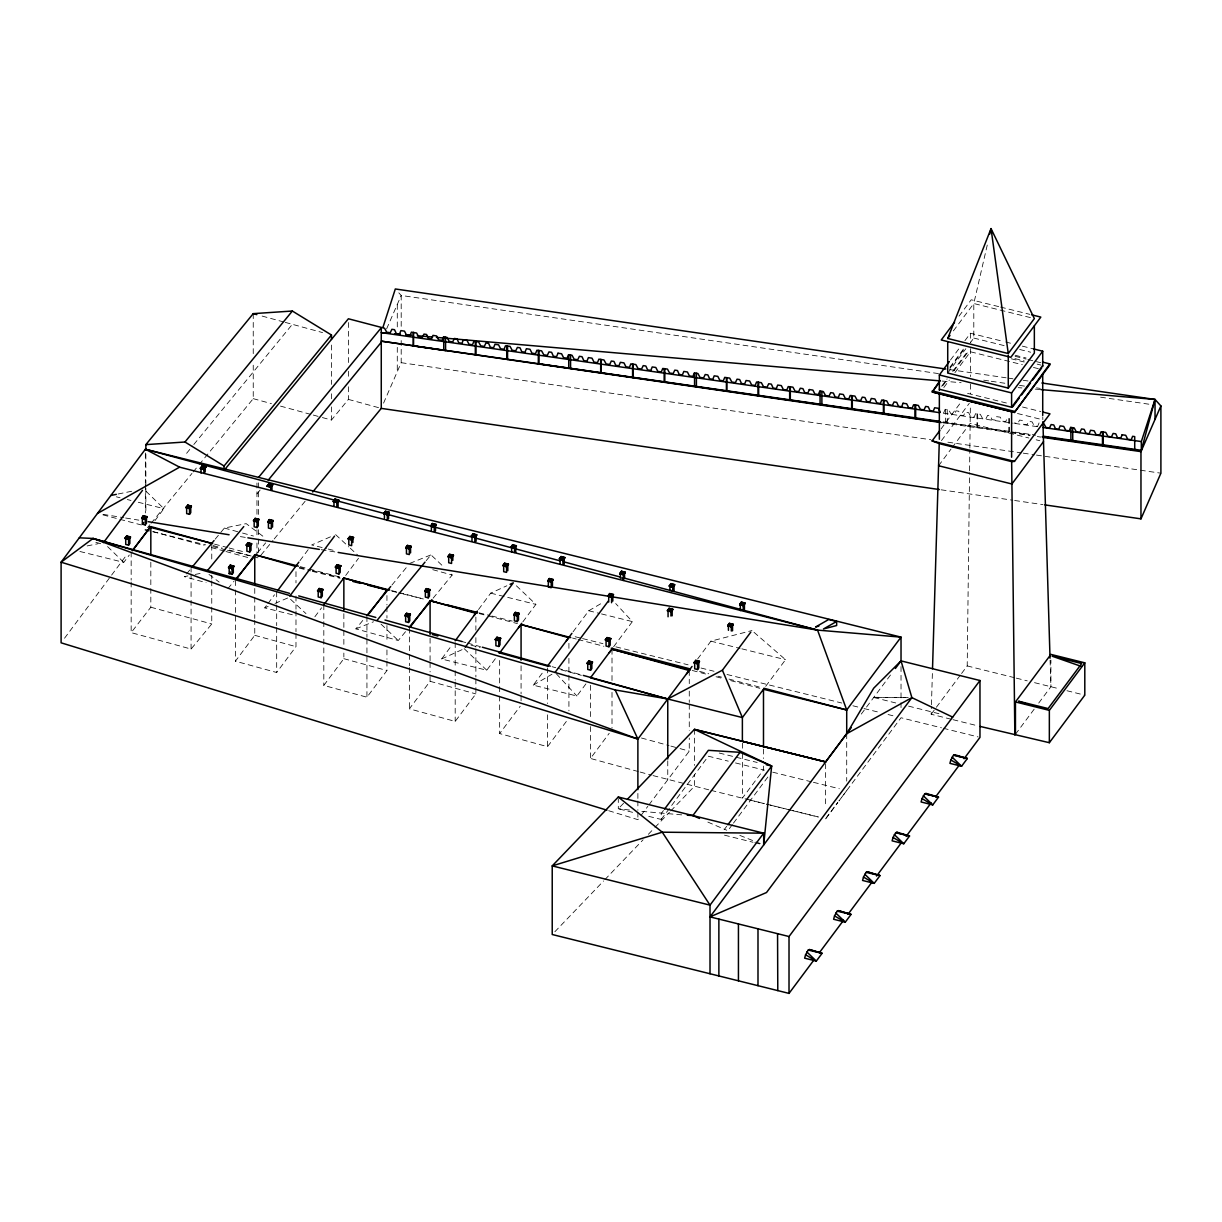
<?xml version="1.0" encoding="UTF-8"?>
<svg xmlns="http://www.w3.org/2000/svg" width="1222" height="1222" viewBox="0 0 1222 1222"><rect width="100%" height="100%" fill="white"/><g stroke="black" fill="none" stroke-linecap="round" stroke-linejoin="round"><path stroke-width="0.75" stroke-dasharray="5 3.75" d="M961.577 673.475L967.213 665.929L969.55 472.67M969.581 470.776L969.84 449.925M969.856 448.031L970.375 405.399M951.174 719.223L931.164 714.244L931.393 706.652M931.454 704.758L932.462 670.618M987.254 245.057L973.797 303.53L973.797 338.066L970.39 342.634M943.735 412.731L945.156 409.294L948.7 409.782L950.853 413.739L954.397 414.258L956.047 410.852L958.69 411.234L960.461 415.129L963.669 415.602L965.059 412.165L968.649 412.685L970.665 416.626L974.148 417.13L975.568 413.693L980.273 414.273L982.442 418.245L985.986 418.749L987.636 415.343L990.278 415.74L992.035 419.635L995.243 420.108L996.633 416.656L1000.238 417.176L1002.239 421.116L1005.737 421.621L1007.142 418.184L1009.235 418.489L1009.235 431.87L941.872 422.201M1039.067 422.904L1037.646 426.341L1034.148 425.836L1032.147 421.896L1028.557 421.376L1027.167 424.813L1023.96 424.355L1022.188 420.444L1019.545 420.062L1017.895 423.469L1014.352 422.965M386.61 328.901L401.198 295.464L397.669 291.569M383.555 403.138L401.198 362.69L401.198 338.418M64.522 638.235L127.134 554.284M79.919 551.489L123.789 562.395L129.288 555.032M154.889 520.709L163.885 508.642L144.944 490.19M292.364 614.742L264.731 607.884L266.9 604.966M267.985 603.515L274.507 594.778M299.925 560.699L308.479 549.243M295.984 633.531L295.984 646.652L276.676 672.497L235.418 661.194L254.756 635.318L254.756 620.318M314.864 616.789L321.585 607.792M345.689 575.47L358.504 558.286M386.946 661.163L386.946 670.542L366.936 697.212L323.815 685.405L343.856 658.689L343.856 653.067M495.353 658.704L486.768 670.221L441.6 658.994L451.789 645.323M478.505 609.534L490.709 593.144L506.84 585.781M475.877 678.897L475.877 693.897L455.195 721.392L409.37 708.836L430.083 681.311L430.083 673.811M522.833 621.876L535.878 604.386L514.63 584.101M585.934 683.892L576.891 696.021L533.266 685.16L543.133 671.947M573.057 631.82L588.76 610.756L602.782 602.553M566.321 721.469L547.517 746.673L499.645 733.567L520.221 706.224M613.643 646.744L632.385 621.601L615.705 603.561M638.312 771.556L590.455 758.45L609.228 733.276M697.594 659.009L710.914 641.153L751.973 630.552M959.01 316.162L971.215 299.787L998.695 306.615M953.389 330.887L973.797 303.53L1032.514 318.117M950.472 360.047L960.477 346.651M964.906 340.694L970.467 333.239L1003.812 341.534M949.937 367.18L964.326 347.903M949.937 368.265L964.326 348.988M947.722 373.031L965.854 348.713M941.582 386.289L947.142 378.851M952.686 371.396L968.252 350.546M942.697 385.877L947.142 379.92M953.802 370.984L969.352 350.134M943.796 387.542L949.357 380.088M954.917 372.649L970.467 351.783L1022.34 364.691M608.678 810.721L637.884 819.672L640.099 816.708M641.199 815.227L647.843 806.321M648.958 804.84L689.269 751.148L689.269 738.027M940.971 429.029L960.92 402.267M663.454 810.553L661.209 813.562L661.209 819.443L645.124 815.441M941.459 440.623L969.306 403.291M661.209 819.443L708.378 756.204L728.266 761.153M765.69 686.321L785.547 659.697L753.378 631.759M938.572 465.75L950.976 449.116M952.106 447.603L970.161 423.392L1028.832 437.995M707.843 822.07L724.493 829.295L726.739 826.286M732.36 824.636L727.854 830.654L724.493 829.295M733.475 823.124L768.287 776.459M861.296 714.076L891.984 673.017M825.614 818.862L837.818 802.487L825.644 818.74M931.164 714.244L960.446 674.987M1015.451 734.269L1034.286 709.02M1038.715 703.078L1050.905 686.733L1050.905 660.109M846.709 790.588L838.949 800.96L901.026 717.757L941.429 727.793M211.757 607.105L211.757 623.968L191.075 649.05L131.166 632.629L150.825 607.212L150.825 588.469M186.599 453.316L192.602 445.984M193.809 444.518L292.348 324.334M147.495 527.66L149.894 524.727M151.1 523.26L191.961 473.418M193.152 471.952L197.964 466.086M199.171 464.62L253.244 398.662L253.244 362.766M256.956 493.902L262.195 487.517M322.364 417.557L331.468 420.032L348.392 399.395L348.392 386.274M260.989 555.078L273.01 540.414M274.217 538.948L306.691 499.34M405.521 631.698L398.265 640.511L355.862 628.872L363.102 620.058M391.895 585.094L407.4 566.275M426.188 560.684L430.984 554.864L442.914 566.198M433.123 598.184L452.186 575.027L449.543 572.507M186.554 573.912L189.945 569.803M215.209 539.177L224.39 528.057L246.187 523.642L265.082 537.863M227.888 588.653L233.952 581.305M257.552 552.695L265.663 542.858M623.556 803.297L618.301 808.765L632.599 812.324M554.849 931.76L603.576 880.97M604.905 879.596L643.093 839.789M648.363 834.305L653.633 828.806M654.946 827.431L669.427 812.34M670.756 810.965L694.447 786.25L694.447 774.885M533.266 685.16L551.962 674.239M441.6 658.994L462.573 649.417M330.49 536.825L311.686 544.951L326.411 548.602M264.731 607.884L268.153 606.402M274.996 603.454L288.682 597.558L305.974 613.612M409.782 563.388L430.984 554.864M355.862 628.872L373.52 621.769M187.928 575.913L184.293 576.662L206.09 582.65M195.184 574.447L202.455 572.981M118.152 493.993L132.694 491.061M87.144 545.928L98.035 543.729M908.252 697.625L873.684 697.472L895.726 702.956M873.867 697.288L908.083 697.609M681.693 814.86L640.695 811.271M942.101 381.065L961.118 382.7M1018.14 387.634L1021.943 387.954M1035.263 389.115L1040.961 389.604M629.498 810.018L618.301 808.765L618.301 798.699M943.292 413.189L1013.084 423.179M1014.963 423.454L1037.6 426.707M943.292 421.865L1013.084 431.885M1014.963 432.16L1035.706 435.139M949.555 369.579L1006.103 377.797M1007.982 378.072L1013.649 378.896M1023.074 380.271L1028.725 381.081M938.45 373.596L401.198 295.464L401.198 329.085M983.695 380.179L989.346 381.004M991.241 381.279L1006.317 383.464M1019.515 385.388L1025.166 386.213M1036.485 387.863L1040.258 388.397M1100.579 397.181L1149.597 404.299M1010.701 432.16L1030.406 435.032M943.078 422.858L1009.036 432.451M1010.93 432.725L1029.779 435.46M1037.31 436.56L1041.083 437.109M401.198 362.69L930.92 439.737M947.875 442.196L1021.393 452.888M1023.288 453.163L1034.591 454.813M1036.485 455.088L1160.9 473.189M941.139 489.808L1012.778 500.226M1014.657 500.501L1042.946 504.61M103.106 514.355L123.789 517.716M125.667 518.021L138.834 520.144M240.352 536.595L246.004 537.512M321.203 549.686L336.249 552.13M746.092 799.081L764.59 803.664M766.438 804.122L786.785 809.147M788.633 809.606L818.236 816.922M1000.528 307.073L1029.841 314.36M1005.66 341.992L1013.069 343.84M1022.34 346.132L1033.445 348.896M973.797 338.066L1004.988 345.826M1019.667 349.477L1030.681 352.211M1015.131 355.266L1026.083 357.985M1015.131 356.335L1026.083 359.069M1027.916 359.528L1040.701 362.705M1014.932 358.611L1024.189 360.918M1037.157 364.141L1040.854 365.057M1011.22 358.779L1024.189 362.002M1033.445 367.455L1040.854 369.288M967.58 393.347L1007.86 403.367M1022.509 407.002L1040.823 411.554M1017.498 413.51L1042.84 419.803L1042.763 416.931M1036.164 439.813L1039.83 440.73M967.213 665.929L1014.52 677.691M1016.337 678.149L1027.244 680.853M1034.53 682.67L1059.825 688.948M1066.959 690.736L1084.8 695.165M588.76 610.756L599.666 613.475M601.484 613.918L632.385 621.601M710.914 641.153L740.043 648.393M741.861 648.836L785.547 659.697M328.26 549.06L335.622 550.893M116.365 496.819L120.016 497.736M127.332 499.554L130.983 500.455M138.3 502.273L163.885 508.642M490.709 593.144L535.878 604.386M908.588 706.148L939.81 713.908M953.007 719.682L978.471 726.005M299.344 567.344L310.388 570.094M312.236 570.552L339.869 577.426M152.658 531.677L205.617 544.844M212.934 546.662L225.703 549.839M227.536 550.297L254.924 557.11M299.314 568.138L310.419 570.903M312.267 571.361L340.037 578.266M391.88 591.158L401.137 593.464M403 593.923L423.362 598.979M478.902 612.802L490.007 615.552M491.855 616.025L512.232 621.082M575.18 636.738L580.725 638.113M582.588 638.571L602.95 643.643M615.903 646.866L688.108 664.814M701.077 668.037L714.03 671.26M726.998 674.483L841.79 703.032M852.895 705.781L862.152 708.088M864 708.546L880.665 712.686M888.073 714.534L895.482 716.382M943.262 728.251L978.135 736.927M719.239 753.027L757.197 762.467M735.507 762.94L764.437 770.135M772.732 772.182L811.576 781.851M813.424 782.309L839.315 788.74M653.037 775.588L709.203 789.916M711.051 790.374L747.94 799.555M749.789 800.013L768.271 804.611M770.135 805.069L790.466 810.125M792.314 810.583L818.205 817.029M724.493 835.176L752.996 842.264M754.784 842.706L760.13 844.035M102.954 514.89L141.355 524.956M214.522 544.141L227.323 547.502M229.156 547.991L243.774 551.825M300.215 566.626L307.486 568.535M309.303 569.009L340.22 577.12M391.559 590.577L397.058 592.028M398.891 592.502L422.736 598.765M479.223 613.581L486.493 615.491M488.326 615.964L517.441 623.602M572.599 638.067L576.265 639.03M578.113 639.518L603.867 646.27M699.534 671.367L708.729 673.78M717.925 676.194L721.606 677.156M728.969 679.081L760.237 687.283M692.309 670.481L708.729 674.819M716.031 676.744L723.332 678.668M730.634 680.593L759.84 688.307M262.134 316.07L283.458 321.905M285.245 322.379L322.577 332.583M348.392 399.395L379.431 407.888M253.244 398.662L271.437 403.642M280.525 406.116L311.457 414.579M313.275 415.068L320.546 417.053M213.056 545.577L222.16 548.067M229.446 550.053L251.289 556.025M253.122 556.514L258.575 558.011M153.147 531.631L204.135 545.562M211.421 547.563L224.176 551.046M225.994 551.534L249.67 558.011M432.756 569.681L452.186 575.027M224.39 528.057L240.734 532.548M242.552 533.052L253.458 536.046M95.835 542.354L103.198 544.37M470.989 645.109L480.185 647.629M561.097 669.793L581.336 675.323M641.443 737.996L669.03 745.588M670.878 746.092L678.225 748.108M680.074 748.612L689.269 751.148M430.083 681.311L475.877 693.897M343.856 658.689L386.946 670.542M254.756 635.318L295.984 646.652M150.825 607.212L211.757 623.968M640.16 772.06L651.204 775.084M462.115 641.55L465.781 642.589M467.614 643.093L480.475 646.682M552.084 666.693L555.75 667.716M557.599 668.22L581.458 674.895M739.829 835.405L760.283 843.562M208.993 574.432L219.166 582.084M335.622 534.625L348.927 546.967M350.271 548.204L358.245 555.613M381.035 624.137L398.265 640.511M464.177 648.668L486.768 670.221M107.551 546.585L123.789 562.395M556.361 673.796L576.891 696.021M1050.095 660.14L1050.905 686.733M1008.914 418.52L1008.914 431.901M977.646 413.983L977.646 427.379M976.989 413.8L976.989 427.181M970.467 333.239L970.467 342.191M970.467 348.637L970.467 376.575M970.467 384.197L970.467 393.728M947.233 409.599L947.233 422.98M945.416 409.309L945.416 422.69M901.026 666.57L901.026 700.695M901.026 702.589L901.026 708.271M846.709 733.719L846.709 781.102M825.644 763.765L825.614 807.498M763.49 749.04L763.49 758.511M763.49 766.102L763.49 769.891L742.38 798.18L742.38 752.676M742.38 743.205L742.38 750.782M694.447 729.381L694.447 765.4M689.269 670.527L689.269 683.648M689.269 691.148L689.269 702.406M689.269 704.269L689.269 730.527M667.762 760.863L667.762 779.621M637.884 793.429L637.884 799.051M637.884 800.914L637.884 810.293M637.884 812.172L637.884 819.672M612.008 649.279L612.008 681.158M612.008 692.4L612.008 728.022M590.455 685.328L590.455 717.192M590.455 726.571L590.455 758.45M568.917 643.337L568.917 648.958M568.917 658.337L568.917 673.337M568.917 675.201L568.917 710.822M547.517 667.93L547.517 703.551M547.517 714.809L547.517 746.673M521.076 665.807L521.076 693.928M521.076 695.807L521.076 701.428M499.645 660.445L499.645 694.203M499.645 696.066L499.645 733.567M475.877 617.034L475.877 630.155M475.877 637.655L475.877 647.034M475.877 648.897L475.877 677.019M455.195 642.65L455.195 668.892M455.195 670.771L455.195 680.15M455.195 682.013L455.195 721.392M430.083 638.19L430.083 660.69M430.083 662.553L430.083 671.932M409.37 628.215L409.37 665.715M409.37 667.594L409.37 708.836M397.287 304.415L397.287 330.551M397.287 347.369L397.287 371.641M386.946 595.542L386.946 604.921M386.946 606.799L386.946 618.042M386.946 625.542L386.946 642.421M386.946 649.921L386.946 659.284M366.936 616.606L366.936 637.227M366.936 639.106L366.936 697.212M348.392 322.532L348.392 363.774M348.392 371.274L348.392 376.895M343.856 613.688L343.856 628.688M343.856 630.567L343.856 645.567M331.468 345.047L331.468 384.411M331.468 393.79L331.468 399.411M331.468 406.911L331.468 420.032M323.815 604.783L323.815 619.783M323.815 621.662L323.815 685.405M295.984 571.667L295.984 582.909M295.984 596.03L295.984 609.152M295.984 611.031L295.984 631.652M276.676 591.876L276.676 603.118M276.676 604.997L276.676 625.618M276.676 627.497L276.676 672.497M258.575 482.843L258.575 488.281M258.575 491.916L258.575 516.463M258.575 529.691L258.575 537.237M258.575 539.131L258.575 552.344M256.956 483.011L256.956 516.57M256.956 529.783L256.956 535.45M256.956 543.011L256.956 556.224M254.756 588.454L254.756 618.439M253.244 313.642L253.244 355.205M235.418 580.572L235.418 588.072M235.418 589.951L235.418 661.194M211.757 545.226L211.757 562.105M211.757 575.226L211.757 578.984M211.757 580.847L211.757 605.226M191.075 568.429L191.075 572.171M191.075 574.05L191.075 598.429M191.075 600.292L191.075 649.05M150.825 562.212L150.825 586.591M145.861 454.065L145.861 486.188M145.861 488.082L145.861 512.644M145.357 452.995L145.357 482.995M145.357 484.859L145.357 512.996M131.166 552.023L131.166 580.144M131.166 582.008L131.166 632.629"/><path stroke-width="1.5" d="M932.523 668.724L939.229 443.617L932.096 440.913L939.855 430.511M627.482 799.188L694.447 729.381L771.662 766.057L763.689 844.921L763.689 833.175L618.301 797.019L552.222 865.894L552.222 934.509L789.015 993.394L814.02 959.866M989.774 234.089L991.042 228.606L1034.347 318.575L1008.272 353.54L947.722 338.479L991.042 228.606L1008.272 353.54M805.573 954.794L804.641 958.17L816.311 961.072L822.085 953.328L809.499 949.54L808.231 950.074L805.573 954.794L816.311 961.072L806.841 951.938M834.534 915.889L833.618 919.265L845.273 922.167L851.047 914.423L838.46 910.634L837.192 911.169L834.534 915.889L845.273 922.167L835.802 913.017M863.496 877.075L862.564 880.451L874.219 883.353L879.993 875.609L867.406 871.821L866.138 872.355L863.496 877.075L874.219 883.353L864.764 874.219M893.038 837.467L892.121 840.843L903.776 843.73L909.55 836.001L896.963 832.197L895.695 832.732L893.038 837.467L903.776 843.73L894.305 834.595M922.03 798.608L921.098 801.983L932.753 804.886L938.527 797.141L925.94 793.353L924.687 793.888L922.03 798.608L932.753 804.886L923.297 795.736M950.838 759.977L949.922 763.353L961.577 766.24L967.35 758.511L954.764 754.722L953.496 755.242L950.838 759.977L961.577 766.24L952.106 757.105M382.944 327.374L395.317 288.972L945.782 369.029M1043.252 436.223L1141.333 450.307L1141.333 441.57L1155.034 399.457L1041.923 383.005M1040.961 389.604L1155.034 399.457L1160.9 405.948L1140.966 451.636L1140.966 518.861L1044.825 504.885M1140.966 518.861L1160.9 473.189L1160.9 405.948M103.488 542.629L142.485 490.358M125.087 538.154L126.706 535.969L130.479 536.916L128.86 539.65L125.087 538.154L128.86 539.65M125.087 538.703L126.706 535.969M125.729 538.001L126.966 536.351L129.838 537.054L129.838 543.5L128.6 545.149L125.729 544.432L125.729 538.001L128.6 538.719L129.838 537.054M126.966 536.351L125.729 538.566L128.6 539.269L130.479 536.916M141.737 517.914L143.356 515.745L147.129 516.677L145.51 519.411L141.737 517.914L145.51 519.411M141.737 518.479L143.356 515.745M142.378 517.777L143.616 516.112L146.487 516.83L146.487 523.26L145.25 524.91L142.378 524.207L142.378 517.777L145.25 518.479L146.487 516.83M143.616 516.112L142.378 518.327L145.25 519.045L147.129 516.677M142.378 524.207L143.616 522.542M132.587 550.603L150.382 526.743M200.408 468.179L202.027 466.01L205.8 466.941L204.181 469.691L200.408 468.179L204.181 469.691M200.408 468.744L202.027 466.01M201.05 473.006L201.05 468.041L202.287 466.376L205.159 467.094L205.159 472.059M202.287 466.376L201.05 468.606L203.921 469.309L205.8 466.941M203.921 472.242L203.921 468.744L205.159 467.094M186.004 507.329L187.638 505.144L191.396 506.076L189.777 508.826L186.004 507.329L189.777 508.26L191.396 506.076M186.004 507.878L187.898 505.526L190.754 506.229L190.754 512.66L189.517 514.325L186.661 513.607L186.661 507.176L189.517 507.894L190.754 506.229M187.898 506.076L186.661 507.741L189.517 508.444L190.754 506.794L187.898 505.526M267.236 485.974L268.855 483.805L272.628 484.737L270.994 487.486L267.236 485.974L270.994 487.486M267.236 486.539L268.855 483.805M272.628 484.737L270.749 487.104L267.878 485.837L269.115 484.172L271.971 484.89L271.971 489.854M267.878 486.402L269.115 484.172M270.749 490.037L270.749 486.539L271.971 484.89M253.534 520.541L255.154 518.372L258.927 519.304L257.307 522.038L253.534 520.541L257.307 522.038M253.534 521.107L255.413 518.739L258.285 519.457L258.285 525.888L257.048 527.537L254.176 526.835L254.176 520.389L257.048 521.107L258.285 519.457M255.413 518.739L254.176 520.954L257.048 521.672L258.927 519.304M228.545 567.359L230.179 565.175L233.937 566.122L232.317 568.856L228.545 567.359L232.317 568.291L233.937 566.122M228.545 567.909L230.423 565.557L233.295 566.26L233.295 572.706L232.058 574.355L229.201 573.637L229.201 567.207L232.058 567.925L233.295 566.26M230.423 566.107L229.201 567.772L232.058 568.474L233.295 566.825L230.423 565.557M246.248 544.936L247.867 542.767L251.64 543.698L250.006 546.448L246.248 544.936L250.006 545.883L251.64 543.698M246.248 545.501L248.127 543.133L250.984 543.851L250.984 550.282L249.762 551.947L246.89 551.229L246.89 544.798L249.762 545.501L250.984 543.851M248.127 543.698L246.89 545.363L249.762 546.066L250.984 544.416L248.127 543.133M229.201 573.637L230.423 571.988M267.786 521.779L269.405 519.594L273.178 520.541L271.559 523.276L267.786 521.779L271.559 523.276M267.786 522.344L269.405 519.594M272.537 520.679L271.299 522.344L271.299 528.775L268.428 528.057L268.428 521.626L269.665 519.976L272.537 520.679L272.537 527.125M269.665 519.976L268.428 522.191L271.299 522.909L273.178 520.541M236.442 579.197L254.756 554.696L298.397 566.153M333.346 501.249L334.965 499.065L338.738 499.997L337.119 502.746L333.346 501.249L337.119 502.746M333.346 501.799L334.965 499.065M333.988 506.061L333.988 501.096L335.225 499.447L338.097 500.149L338.097 506.58M335.225 499.447L333.988 501.662L336.86 502.364L338.738 499.997M336.86 506.779L336.86 501.799L338.097 500.149M277.791 590.379L298.855 562.135M289.797 596.061L334.507 536.122M348.148 538.642L349.782 536.458L353.54 537.39L351.921 540.139L348.148 538.642L351.921 539.574L353.54 537.39M348.148 539.192L350.027 536.84L352.898 537.543L352.898 542.507M350.027 537.39L348.805 539.055L351.661 539.757L352.898 538.108L350.027 536.84M351.661 539.192L348.805 538.49L348.805 544.92L351.661 545.638L351.661 539.192L352.898 537.543M317.567 590.684L319.186 588.5L322.959 589.432L321.325 592.181L317.567 590.684L321.325 591.616L322.959 589.432M335.454 566.962L337.073 564.778L340.846 565.725L339.227 568.459L335.454 566.962L339.227 568.459M317.567 591.234L319.446 588.882L322.303 589.584L322.303 596.015L321.08 597.68L318.209 596.962L318.209 590.532L321.08 591.249L322.303 589.584M335.454 567.527L337.073 564.778M336.096 566.809L337.333 565.16L340.205 565.862L340.205 572.308L338.968 573.958L336.096 573.24L336.096 566.809L338.968 567.527L340.205 565.862M319.446 589.432L318.209 591.097L321.08 591.799L322.303 590.15L319.446 588.882M337.333 565.16L336.096 567.375L338.968 568.077L340.846 565.725M383.8 513.469L385.419 511.285L389.192 512.232L387.573 514.966L383.8 513.469L387.573 514.401L389.192 512.232M383.8 514.019L385.678 511.667L388.55 512.369L388.55 518.815M385.678 512.217L384.441 513.882L387.313 514.584L388.55 512.935L385.678 511.667M387.313 520.465L387.313 514.034L388.55 512.369M323.815 604.783L343.55 578.342M405.811 547.563L407.43 545.394L411.203 546.326L409.584 549.06L405.811 547.563L409.584 549.06M405.811 548.128L407.43 545.394M410.561 546.478L409.324 548.128L409.324 554.559L406.452 553.856L406.452 547.41L407.69 545.76L410.561 546.478L410.561 552.909M407.69 545.76L406.452 547.975L409.324 548.693L411.203 546.326M430.74 525.689L432.359 523.52L436.132 524.452L434.497 527.186L430.74 525.689L434.497 527.186M430.74 526.254L432.619 523.887L435.475 524.605L435.475 531.035M432.619 523.887L431.381 526.102L434.238 526.819L436.132 524.452M369.044 613.78L386.946 589.921L343.856 578.067L342.771 579.381M434.238 531.219L434.238 526.254L435.475 524.605M448.062 556.468L449.681 554.284L453.454 555.231L451.835 557.965L448.062 556.468L451.835 557.965M448.062 557.018L449.681 554.284M452.812 555.368L451.575 557.033L451.575 563.464L448.703 562.746L448.703 556.316L449.94 554.666L452.812 555.368L452.812 560.333M405.001 615.445L406.62 613.276L410.393 614.208L408.774 616.942L405.001 615.445L408.774 616.942M449.94 554.666L448.703 556.881L451.575 557.583L453.454 555.231M405.001 616.01L406.62 613.276M405.643 615.308L406.88 613.643L409.752 614.361L409.752 620.791L408.515 622.456L405.643 621.738L405.643 615.308L408.515 616.01L409.752 614.361M406.88 613.643L405.643 615.857L408.515 616.575L410.393 614.208M424.706 590.822L426.341 588.637L430.098 589.584L428.479 592.319L424.706 590.822L428.479 592.319M424.706 591.387L426.585 589.019L429.457 589.722L429.457 596.168L428.219 597.818L425.363 597.1L425.363 590.669L428.219 591.387L429.457 589.722M426.585 589.019L425.363 591.234L428.219 591.952L430.098 589.584M471.341 535.984L472.96 533.8L476.717 534.747L475.098 537.481L471.341 535.984L475.098 537.481M471.341 536.534L473.22 534.182L476.076 534.885L476.076 541.331M473.22 534.182L471.982 536.397L474.839 537.1L476.717 534.747M474.839 541.514L474.839 536.55L476.076 534.885M410.424 626.81L430.083 600.689L477.405 613.093M511.01 546.967L512.629 544.798L516.402 545.73L514.783 548.464L511.01 546.967L514.783 548.464M511.01 547.532L512.629 544.798M511.651 551.794L511.651 546.83L512.889 545.165L515.76 545.883L515.76 552.313M512.889 545.165L511.651 547.38L514.523 548.098L516.402 545.73M514.523 552.497L514.523 547.532L515.76 545.883M503.052 565.389L504.671 563.205L508.444 564.152L506.825 566.886L503.052 565.389L506.825 566.886M503.052 565.954L504.671 563.205M507.802 564.289L506.565 565.954L506.565 572.385L503.693 571.667L503.693 565.236L504.93 563.586L507.802 564.289L507.802 570.735M504.93 563.586L503.693 565.801L506.565 566.519L508.444 564.152M455.195 640.771L477.39 611.015M465.292 647.186L513.301 582.833L510.078 584.299M513.744 614.574L515.363 612.39L519.136 613.337L517.502 616.071L513.744 614.574L517.502 616.071M495.261 639.442L496.88 637.273L500.653 638.205L499.019 640.954L495.261 639.442L499.019 640.389L500.653 638.205M495.261 640.007L497.14 637.64L499.997 638.358L499.997 644.788L498.775 646.453L495.903 645.735L495.903 639.305L498.775 640.007L499.997 638.358M513.744 615.14L515.623 612.772L518.479 613.49L518.479 619.921L517.257 621.57L514.386 620.852L514.386 614.422L517.257 615.14L518.479 613.49M515.623 612.772L514.386 614.987L517.257 615.705L519.136 613.337M497.14 638.205L495.903 639.854L498.775 640.572L499.997 638.923L497.14 637.64M559.447 558.729L561.066 556.545L564.839 557.492L563.22 560.226L559.447 558.729L563.22 560.226M559.447 559.294L561.066 556.545M560.088 563.541L560.088 558.576L561.326 556.927L564.197 557.644L564.197 564.075M561.326 556.927L560.088 559.141L562.96 559.859L564.839 557.492M562.96 564.259L562.96 559.294L564.197 557.644M547.685 580.71L549.32 578.541L553.077 579.472L551.458 582.207L547.685 580.71L551.458 581.657L553.077 579.472M547.685 581.275L549.564 578.907L552.436 579.625L552.436 586.056M549.564 579.472L548.342 581.122L551.198 581.84L552.436 580.19L549.564 578.907M551.198 581.275L548.342 580.572L548.342 587.003L551.198 587.706L551.198 581.275L552.436 579.625M499.645 652.945L521.748 623.327M547.517 666.066L571.927 633.332M619.814 573.423L621.433 571.239L625.19 572.171L623.571 574.92L619.814 573.423L623.571 574.355L625.19 572.171M619.814 573.973L621.692 571.621L624.549 572.324L624.549 578.754L621.692 578.052M620.455 573.836L621.692 571.621M623.312 580.419L623.312 573.973L624.549 572.324M623.312 574.539L624.549 572.889L621.692 572.171M608.067 595.725L609.686 593.556L613.459 594.488L611.84 597.222L608.067 595.725L611.84 597.222M608.067 596.29L609.686 593.556M608.709 602.018L608.709 595.572L609.946 593.923L612.818 594.64L612.818 601.071M609.946 593.923L608.709 596.137L611.58 596.855L613.459 594.488M611.58 602.721L611.58 596.29L612.818 594.64M555.078 672.406L608.312 601.041M587.095 663.179L588.729 661.01L592.487 661.942L590.868 664.676L587.095 663.179L590.868 664.111L592.487 661.942M587.095 663.745L588.973 661.377L591.845 662.095L591.845 668.526L590.608 670.175L587.751 669.473L587.751 663.027L590.608 663.745L591.845 662.095M588.973 661.942L587.751 663.592L590.608 664.31L591.845 662.645L588.973 661.377M605.425 639.748L607.044 637.578L610.817 638.51L609.182 641.245L605.425 639.748L609.182 641.245M605.425 640.313L607.044 637.578M606.066 639.595L607.303 637.945L610.16 638.663L610.16 645.094L608.923 646.744L606.066 646.026L606.066 639.595L608.923 640.313L610.16 638.663M607.303 637.945L606.066 640.16L608.923 640.878L610.817 638.51M612.543 648.225L590.455 677.828L667.762 698.999L742.38 717.558L763.49 689.269L846.709 709.967L901.026 637.136L145.357 449.238L61.1 562.196L61.1 642.818L606.86 810.155M669.274 585.842L670.893 583.658L674.651 584.605L673.032 587.339L669.274 585.842L673.032 586.774L674.651 584.605M669.274 586.392L671.153 584.04L674.009 584.742L674.009 591.188L671.153 590.47M671.153 584.59L669.916 586.255L672.772 586.957L674.009 585.307L671.153 584.04M672.772 591.372L672.772 586.407L674.009 584.742M667.426 610.481L669.045 608.312L672.818 609.243L671.183 611.978L667.426 610.481L671.183 611.428L672.818 609.243M667.426 611.046L669.305 608.678L672.161 609.396L672.161 615.827M669.305 609.243L668.067 610.893L670.939 611.611L672.161 609.961L669.305 608.678M670.939 616.01L670.939 611.046L672.161 609.396M694.05 662.538L695.669 660.354L699.442 661.301L697.823 664.035L694.05 662.538L697.823 663.47L699.442 661.301M694.05 663.103L695.929 660.735L698.801 661.438L698.801 667.884L697.563 669.534L694.692 668.816L694.692 662.385L697.563 663.103L698.801 661.438M637.884 789.672L637.884 739.05L692.034 666.464M695.929 661.301L694.692 662.95L697.563 663.668L698.801 662.003L695.929 660.735M739.692 604.31L741.311 602.125L745.069 603.072L743.45 605.807L739.692 604.31L743.45 605.241L745.069 603.072M739.692 604.875L741.571 602.507L744.427 603.21L744.427 609.656M741.571 603.072L740.333 604.722L743.19 605.425L744.427 603.775L741.571 602.507M727.793 625.496L729.412 623.327L733.185 624.259L731.566 626.993L727.793 625.496L731.566 626.993M743.19 609.839L743.19 604.875L744.427 603.21M727.793 626.061L729.412 623.327M954.565 322.119L941.246 339.976L1010.854 357.282L1040.823 317.094L1031.674 314.818M728.434 630.308L728.434 625.343L729.671 623.694L732.543 624.411L732.543 630.842M729.671 623.694L728.434 625.908L731.306 626.626L733.185 624.259M731.306 631.026L731.306 626.061L732.543 624.411M947.722 338.479L949.983 335.439M939.351 390.353L939.351 374.955L949.357 361.544M79.277 537.817L93.04 538.459L615.155 689.926L667.762 698.999L722.401 670.206L750.843 632.064M1042.519 362.079L1049.835 363.896L1049.835 364.966L1014.428 412.425L932.249 391.987L939.978 380.531M938.878 383.082L932.249 391.987L1014.428 412.425L1049.835 363.896M664.585 809.056L708.378 750.323L740.028 752.324L771.662 766.057L727.854 824.789M947.722 342.114L947.722 373.031L1008.272 388.092L1034.347 353.127L1034.347 325.846M687.268 815.211L692.859 815.563L740.028 752.324M939.351 389.268L1011.602 407.232L1011.602 392.919L1042.717 351.203L1033.445 348.896M1011.602 407.232L1042.717 365.531M1012.717 406.819L1019.377 397.883M1021.607 394.905L1030.497 382.99M1032.712 380.011L1041.602 368.097M939.229 443.617L1011.648 461.626L1014.489 461.397L1049.973 413.83L1042.656 412.013M1043.496 441.631L1011.908 483.988L938.572 465.75M722.401 670.206L742.38 717.558L742.38 741.311L825.644 761.871L846.709 733.719L873.73 688.154L901.026 660.888L979.968 680.517L789.015 936.526L710.013 916.882L851.23 727.64M895.375 668.48L901.026 660.888L901.026 637.136L817.549 630.109L338.127 552.436M819.702 952.244L843.577 920.242M848.114 914.148L871.989 882.147M876.541 876.052L901.546 842.523M906.082 836.428L931.103 802.915M935.64 796.82L959.514 764.819M964.066 758.725L979.968 737.385L979.968 680.517M1015.451 734.269L1015.451 701.932L1050.905 654.396L1084.8 662.828L1084.8 695.165L1049.347 742.701L980.288 726.464M1049.347 742.701L1049.347 710.364L1084.8 662.828M132.312 550.557L150.825 526.59L211.757 543.347M145.861 450.292L145.861 444.625L253.244 313.642L292.348 311.03L331.468 335.011L331.468 339.426M145.861 444.625L184.965 442.013L292.348 311.03M538.978 363.957L538.978 350.561L536.901 350.256L535.496 353.708L531.998 353.189L529.981 349.263L526.392 348.728L525.002 352.18L521.794 351.707L520.022 347.812L517.395 347.43L515.73 350.821L512.201 350.317L510.032 346.361L505.465 345.826L504.06 349.263L500.562 348.759L498.561 344.818L494.971 344.299L493.566 347.735L490.373 347.277L488.601 343.367L485.959 342.985L484.309 346.391L480.765 345.872L478.596 341.916L473.892 341.32L472.486 344.757L468.988 344.253L466.972 340.312L463.382 339.792L461.992 343.245L458.785 342.771L457.013 338.876L454.385 338.479L452.72 341.885L449.192 341.381L447.023 337.409L443.479 336.921L442.074 340.373L438.576 339.853L436.56 335.928L432.97 335.393L431.58 338.845L428.372 338.372L426.6 334.477L423.973 334.095L422.308 337.501L418.779 336.982L416.61 333.026L411.417 332.155L409.996 335.592L406.498 335.072L404.497 331.147L400.908 330.612L399.518 334.064L396.31 333.591L394.538 329.696L391.895 329.314L390.246 332.72L386.702 332.201L384.548 328.244L348.392 318.774L224.069 470.394L224.069 465.994L331.468 335.011M258.575 477.39L381.264 327.756L381.264 408.377L312.71 491.992M268.198 480.185L381.264 342.282M366.737 615.659L390.704 586.545M377.063 620.364L424.996 562.135M409.141 627.298L431.931 599.635M192.19 567.069L214.064 540.567M207.312 570.766L243.758 526.59M236.365 578.373L256.391 554.101M295.663 566.428L254.756 554.696L254.756 584.696M474.06 615.491L475.877 613.276L430.083 600.689L430.083 634.432M518.479 627.696L521.076 624.549L570.75 637.578M566.321 640.863L568.917 637.716L521.076 624.549L521.076 660.17M609.228 652.655L612.008 649.279L690.491 670.007M686.489 673.902L689.269 670.527L612.008 649.279M289.507 593.342L93.04 538.459L61.1 562.196L637.884 739.05L615.155 689.926M836.642 621.463L823.475 628.963L836.642 625.527L836.642 621.463L828.715 619.493L815.563 627.008L818.847 626.138M97.47 513.454L179.603 467.155L817.549 630.109L846.709 709.967L846.709 733.719L911.887 697.64L952.671 717.115M710.013 916.882L766.515 892.518L911.887 697.64L901.026 660.888M110.881 495.46L116.334 494.36M388.871 333.27L381.264 332.613L939.519 412.639M394.569 333.759L400.266 334.248M405.979 334.752L411.677 335.24M417.374 335.729L432.588 337.043M436.391 337.379L940.192 380.897M1043.252 427.517L1141.333 441.57M939.519 421.33L381.264 341.152L941.2 422.583M940.069 421.941L915.003 418.291L915.003 404.91L918.287 405.383L920.441 409.339L923.985 409.859L925.65 406.452L928.277 406.834L930.049 410.745L933.257 411.203L934.647 407.766L938.236 408.285L940.253 412.226M1042.274 436.666L1103.145 445.495L1103.145 432.099L1101.053 431.794L1099.647 435.246L1096.149 434.727L1094.133 430.801L1090.543 430.266L1089.153 433.718L1085.946 433.245L1084.174 429.35L1081.546 428.968L1079.881 432.374L1076.353 431.855L1074.184 427.899L1070.64 427.41L1069.235 430.847L1065.737 430.343L1063.736 426.402L1060.131 425.882L1058.741 429.319L1055.533 428.861L1053.776 424.95L1051.134 424.569L1049.484 427.975L1045.94 427.456L1043.771 423.499M1042.962 437.384L1140.966 451.636L1155.034 399.457L1155.034 419.406M381.264 408.377L939.26 489.533M148.229 521.672L229.079 534.762M247.883 537.817L319.324 549.396M953.496 755.242L967.35 758.511L957.361 756.021M924.687 793.888L938.527 797.141L926.872 794.239M895.695 832.732L909.55 836.001L899.56 833.511M866.138 872.355L879.993 875.609L867.406 871.821M837.192 911.169L851.047 914.423L838.46 910.634M808.231 950.074L822.085 953.328L809.499 949.54M939.351 374.955L1011.602 392.919M932.249 390.903L1014.428 411.34M932.096 440.913L1014.489 461.397M389.192 512.782L385.419 511.285M202.027 466.575L205.8 467.507M334.965 499.63L338.738 500.562M202.287 466.941L205.159 467.659M335.225 499.997L338.097 500.715M436.132 525.017L432.359 523.52M432.619 524.452L435.475 525.17M476.717 535.297L472.96 533.8M473.22 534.732L476.076 535.45M625.19 572.736L621.433 571.239M674.651 585.155L670.893 583.658M268.855 484.37L272.628 485.302M561.066 557.11L564.839 558.057M269.115 484.737L271.971 485.455M387.313 514.034L384.441 513.316L384.441 518.281M512.629 545.363L516.402 546.295M561.326 557.492L564.197 558.194M201.05 468.041L203.921 468.744M333.988 501.096L336.86 501.799M512.889 545.73L515.76 546.448M434.238 526.254L431.381 525.552L431.381 530.516M474.839 536.55L471.982 535.832L471.982 540.796M745.069 603.622L741.311 602.125M623.312 573.973L620.455 573.271L620.455 578.235M267.878 485.837L270.749 486.539M672.772 586.407L669.916 585.689L669.916 590.654M560.088 558.576L562.96 559.294M511.651 546.83L514.523 547.532M743.19 604.875L740.333 604.157L740.333 610.588M504.671 563.77L508.444 564.717M504.93 564.152L507.802 564.854M503.693 565.236L506.565 565.954M553.077 580.038L549.32 578.541M609.686 594.106L613.459 595.053M672.818 609.809L669.045 608.312M729.412 623.877L733.185 624.824M609.946 594.488L612.818 595.19M729.671 624.259L732.543 624.961M449.681 554.849L453.454 555.781M449.94 555.216L452.812 555.934M608.709 595.572L611.58 596.29M670.939 611.046L668.067 610.328L668.067 616.774M728.434 625.343L731.306 626.061M407.43 545.944L411.203 546.891M407.69 546.326L410.561 547.028M448.703 556.316L451.575 557.033M406.452 547.41L409.324 548.128M1015.451 701.932L1049.347 710.364M353.54 537.955L349.782 536.458M269.405 520.16L273.178 521.107M269.665 520.541L272.537 521.244M268.428 521.626L271.299 522.344M258.927 519.869L255.154 518.372M255.413 519.304L258.285 520.007M191.396 506.641L187.638 505.144M143.356 516.31L147.129 517.242M143.616 516.677L146.487 517.395M251.64 544.264L247.867 542.767M337.073 565.343L340.846 566.275M337.333 565.71L340.205 566.428M430.098 590.15L426.341 588.637M426.585 589.584L429.457 590.287M519.136 613.902L515.363 612.39M515.623 613.337L518.479 614.04M607.044 638.128L610.817 639.075M607.303 638.51L610.16 639.213M699.442 661.866L695.669 660.354M145.357 529.859L149.008 530.776M353.005 581.489L360.414 583.337M367.822 585.17L388.184 590.241M432.619 601.285L436.315 602.202M447.42 604.966L477.054 612.329M126.706 536.534L130.479 537.466M126.966 536.901L129.838 537.619M233.937 566.672L230.179 565.175M322.959 589.997L319.186 588.5M406.62 613.841L410.393 614.773M406.88 614.208L409.752 614.926M500.653 638.77L496.88 637.273M592.487 662.507L588.729 661.01M825.614 761.993L694.447 729.381L825.644 761.871M766.24 764.712L771.662 766.057M148.672 526.881L212.689 543.668M389.726 590.104L343.856 578.067L343.856 609.946M611.229 648.195L690.338 668.953M763.918 688.246L846.709 709.967M335.042 500.287L145.357 449.238L179.603 467.155M338.723 501.28L384.777 513.652M388.459 514.645L473.174 537.451M476.855 538.428L511.835 547.853M515.531 548.846L559.722 560.73M563.403 561.723L620.501 577.09M624.182 578.082L817.549 630.109M253.244 313.642L256.803 314.619M432.374 634.524L437.888 636.036M498.576 652.655L548.22 666.265M298.687 595.908L375.811 617.446M384.991 620.012L462.115 641.55M482.308 647.202L550.251 666.173M583.306 675.415L667.762 698.999L667.762 758.999M1081.684 666.525L1052.142 656.199L1081.684 663.546L1048.109 708.561L1018.552 701.214L1027.244 704.254M93.04 538.459L637.884 739.05M692.859 815.563L699.519 818.45M184.965 442.013L224.069 465.994M618.301 797.019L662.278 832.197L710.013 905.135L710.013 973.751M954.764 754.722L955.696 755.608M896.963 832.197L897.895 833.099M1042.901 421.621L1050.034 658.23M1011.648 461.626L1014.856 735.048M777.559 933.669L777.788 990.599M1072.733 427.715L1072.733 441.096M1070.9 427.41L1070.9 440.806M1042.717 351.203L1042.717 366.6M1042.717 373.565L1042.717 415.495M1011.602 411.463L1011.602 457.211M1008.272 355.358L1008.272 388.092M939.351 393.499L939.351 439.248M852.299 395.791L852.299 409.171M851.642 395.592L851.642 408.988M821.887 391.391L821.887 404.772M820.069 391.101L820.069 404.482M789.015 936.526L789.015 993.394M763.49 689.269L763.49 747.146M758.648 382.318L758.648 395.714M758.068 382.211L758.068 395.592M757.991 928.812L757.991 985.68M738.439 923.939L738.439 980.808M726.815 377.674L726.815 391.055M726.418 377.644L726.418 391.025M718.872 919.081L718.872 975.95M697.563 663.103L697.563 669.534M696.403 373.275L696.403 386.671M694.57 372.985L694.57 386.366M664.814 368.784L664.814 382.165M664.157 368.586L664.157 381.982M632.935 364.171L632.935 377.567M632.584 364.095L632.584 377.476M608.923 640.313L608.923 646.744M600.98 359.467L600.98 372.847M600.689 359.482L600.689 372.878M590.608 663.745L590.608 670.175M570.567 355.067L570.567 368.448M568.734 354.777L568.734 368.158M517.257 615.14L517.257 621.57M507.558 346.132L507.558 359.512M506.748 345.872L506.748 359.268M498.775 640.007L498.775 646.453M475.969 341.625L475.969 355.006M475.312 341.442L475.312 354.823M445.572 337.226L445.572 350.622L413.326 345.933L413.326 332.537M443.739 336.936L443.739 350.317M428.219 591.387L428.219 597.818M413.494 332.445L413.494 345.841M408.515 616.01L408.515 622.456M338.968 567.527L338.968 573.958M321.08 591.249L321.08 597.68M257.048 521.107L257.048 527.537M249.762 545.501L249.762 551.947M232.058 567.925L232.058 574.355M189.517 507.894L189.517 514.325M150.825 526.59L150.825 554.712M145.25 518.479L145.25 524.91M128.6 538.719L128.6 545.149M557.98 353.234L556.575 356.671L553.383 356.213L551.611 352.303L548.968 351.921L547.319 355.327L543.775 354.808L541.606 350.851L538.322 350.378L538.322 363.759L790.313 400.281L790.313 386.885L788.221 386.595L786.815 390.032L783.317 389.513L781.316 385.587L777.711 385.067L776.321 388.504L773.114 388.031L771.357 384.136L768.714 383.754L767.065 387.16L763.521 386.641L761.352 382.685L756.571 382.028L755.165 385.465L751.667 384.945L749.651 381.02L746.062 380.5L744.672 383.937L741.464 383.464L739.692 379.568L737.065 379.187L735.4 382.593L731.871 382.074L729.702 378.117L724.722 377.369L723.317 380.806L719.819 380.302L717.818 376.361L714.213 375.841L712.823 379.278L709.615 378.82L707.859 374.91L705.216 374.528L703.567 377.934L700.023 377.415L697.854 373.458L694.31 372.97L692.905 376.422L689.407 375.902L687.406 371.977L683.816 371.442L682.411 374.894L679.218 374.421L677.446 370.526L674.804 370.144L673.154 373.535L669.61 373.031L667.441 369.075L662.736 368.479L661.331 371.916L657.833 371.412L655.817 367.471L652.227 366.951L650.837 370.388L647.629 369.93L645.858 366.02L643.23 365.638L641.565 369.044L638.021 368.525L635.868 364.568L630.842 363.866L629.437 367.318L625.939 366.799L623.938 362.873L620.348 362.338L618.943 365.79L615.751 365.317L613.979 361.422L611.336 361.04L609.686 364.446L606.143 363.927L603.973 359.971L598.887 359.161L597.482 362.598L593.984 362.094L591.983 358.153L588.393 357.634L586.988 361.07L583.795 360.597L582.023 356.702L579.381 356.32L577.731 359.726L574.187 359.207L572.018 355.251L568.474 354.762L567.069 358.199L563.571 357.695L561.57 353.754L557.98 353.234M809.3 389.558L807.91 393.01L804.702 392.537L802.93 388.642L800.288 388.245L798.638 391.651L795.094 391.147L792.941 387.175L789.656 386.702L789.656 400.083L883.888 413.678L883.888 400.281L881.795 399.991L880.39 403.428L876.892 402.909L874.891 398.983L871.286 398.464L869.896 401.901L866.688 401.427L864.932 397.532L862.289 397.15L860.639 400.556L857.096 400.037L854.926 396.081L850.207 395.485L848.801 398.922L845.303 398.418L843.302 394.477L839.713 393.958L838.323 397.394L835.115 396.936L833.343 393.026L830.7 392.644L829.051 396.05L825.507 395.531L823.338 391.575L819.809 391.086L818.389 394.523L814.891 394.019L812.89 390.078L809.3 389.558M903.058 403.26L901.668 406.712L898.46 406.239L896.704 402.344L894.061 401.962L892.411 405.353L888.868 404.849L886.698 400.877L883.414 400.404L883.414 413.8L915.66 418.474L915.66 405.093L913.567 404.788L912.162 408.224L908.664 407.72L906.663 403.779L903.058 403.26M1122.132 434.772L1120.742 438.209L1117.534 437.751L1115.762 433.841L1113.12 433.459L1111.47 436.865L1107.926 436.346L1105.757 432.389L1102.488 431.916L1102.488 445.297L1134.719 449.986L1134.719 436.605L1132.626 436.3L1131.221 439.737L1127.723 439.233L1125.722 435.292L1122.132 434.772M763.689 833.175L710.013 905.135L552.222 865.894L662.278 832.197L763.689 833.175"/></g></svg>
